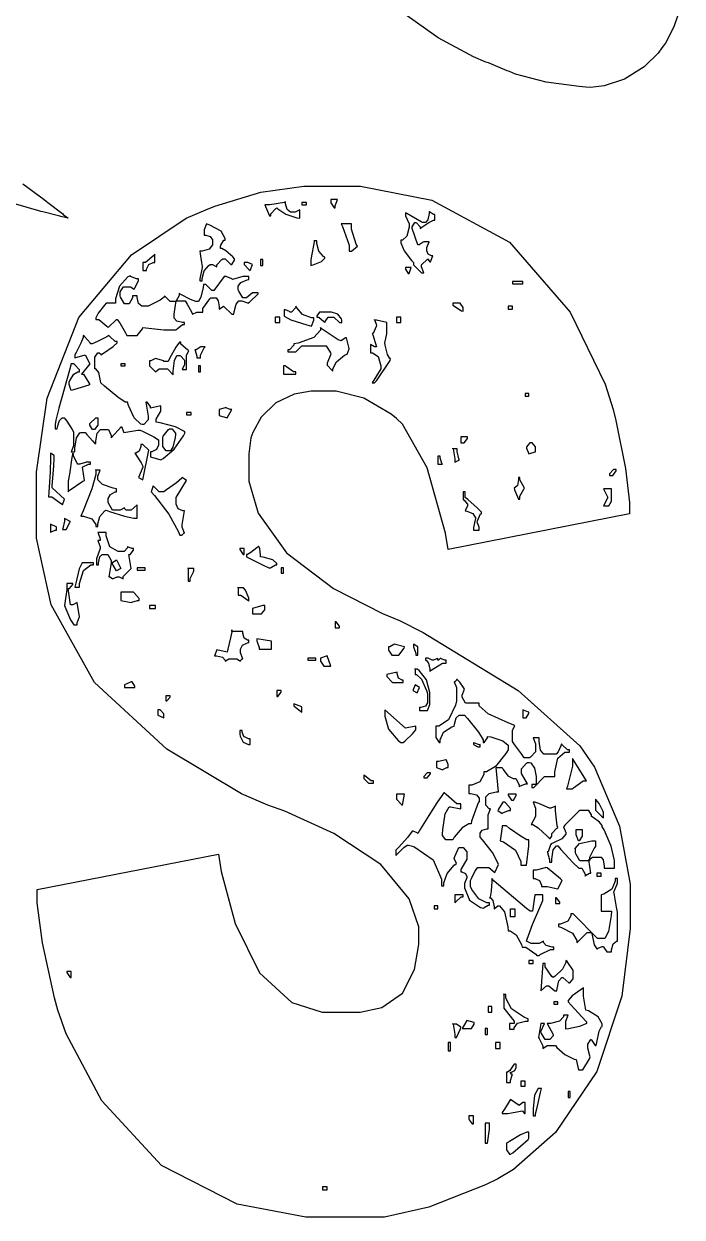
# Model space of a CAD drawing. Extents: x 82 to 273, y 41 to 319.
# Drawn here: x 239.1 to 270.6, y 188.7 to 245.7 of the extents above; entities that cross this region are included whole.
import ezdxf

# ---------------------------------------------------------------- set-up
doc = ezdxf.new("R2010")
doc.units = 0
doc.header["$MEASUREMENT"] = 0

msp = doc.modelspace()

# ---------------------------------------------------------------- linework, layer by layer
at = {"color": 7}
msp.add_lwpolyline([(270.559, 246.676), (270.163, 245.513), (269.762, 244.742), (269.592, 244.511), (269.413, 244.264), (268.746, 243.614), (267.802, 243.021), (266.843, 242.705), (266.178, 242.627), (265.958, 242.641), (265.64, 242.668), (264.076, 242.879), (262.599, 243.266), (262.326, 243.381), (262.21, 243.425), (261.761, 243.611), (261.311, 243.796), (261.196, 243.84), (260.608, 244.085), (258.918, 244.992), (256.835, 246.469)], dxfattribs=at)
at = {"color": 42}
msp.add_lwpolyline([(239.094, 238.037), (240.117, 237.279), (240.206, 237.207), (240.294, 237.147), (240.939, 236.644), (240.983, 236.608), (241.027, 236.573), (241.264, 236.397), (241.264, 236.397), (241.264, 236.397), (240.973, 236.459), (240.911, 236.467), (240.858, 236.485), (240.056, 236.688), (239.959, 236.714), (239.861, 236.741), (238.654, 237.093)], dxfattribs=at)
for points in [[(253.188, 237.913), (254.07, 237.913), (255.204, 237.913), (258.607, 237.246), (262.321, 235.246), (265.208, 231.915), (266.892, 228.468), (267.265, 227.259), (267.397, 226.74), (267.851, 224.456), (268.041, 222.829), (268.041, 222.286), (259.398, 220.592), (259.266, 221.369), (258.388, 224.482), (257.21, 226.572), (256.928, 226.836), (256.68, 227.048), (255.361, 227.806), (254.048, 228.141), (253.611, 228.141), (253.118, 228.141), (252.849, 228.141), (252.047, 228.003), (251.164, 227.586), (250.474, 226.891), (250.07, 226.173), (249.979, 225.918), (249.873, 225.142), (249.873, 224.367), (249.873, 223.853), (250.322, 222.311), (251.671, 220.43), (253.92, 218.726), (256.258, 217.527), (257.069, 217.205), (258.206, 216.632), (262.727, 213.867), (265.678, 211.227), (266.03, 210.715), (266.373, 210.195), (267.568, 207.389), (268.075, 204.618), (268.075, 203.693), (268.075, 203.589), (268.075, 202.512), (267.678, 199.282), (266.492, 195.677), (264.517, 192.774), (262.514, 191.014), (261.761, 190.57), (261.17, 190.271), (258.472, 189.205), (256.36, 188.736), (255.658, 188.736), (253.683, 188.736), (252.593, 188.736), (249.323, 189.352), (245.718, 191.201), (242.867, 194.288), (241.162, 197.487), (240.771, 198.614), (240.611, 199.205), (240.038, 201.821), (239.783, 203.729), (239.783, 204.365), (248.426, 206.058), (248.559, 205.221), (249.22, 202.751), (250.388, 200.392), (251.933, 198.979), (253.377, 198.508), (253.86, 198.508), (254.846, 198.508), (255.192, 198.508), (256.23, 198.734), (257.21, 199.413), (257.792, 200.547), (257.987, 201.743), (257.987, 202.142), (257.987, 202.587), (257.536, 203.922), (256.187, 205.555), (253.938, 207.044), (251.594, 208.102), (250.789, 208.385), (249.532, 208.935), (245.969, 211.054), (242.517, 214.238), (240.441, 217.946), (239.748, 221.121), (239.748, 222.18), (239.748, 223.096), (239.748, 224.273), (240.251, 227.801), (241.763, 231.648), (244.286, 234.641), (246.884, 236.384), (247.826, 236.784), (248.258, 236.97), (250.453, 237.628), (252.504, 237.913), (253.188, 237.913)], [(250.649, 237.031), (250.675, 236.942), (250.866, 236.502), (250.931, 236.502), (250.931, 236.6), (251.17, 236.856), (251.214, 236.89), (251.266, 236.83), (251.64, 236.577), (252.174, 236.415), (252.306, 236.397), (252.306, 236.784), (252.096, 236.678), (251.919, 236.678), (251.867, 236.678), (251.711, 236.806), (251.637, 237.082), (251.637, 237.173), (251.575, 237.147), (250.88, 237.031), (250.649, 237.031)], [(252.413, 237.031), (252.625, 237.031), (252.625, 237.137), (252.413, 237.137), (252.413, 237.031)], [(253.788, 237.279), (253.788, 237.173), (253.796, 237.129), (253.949, 236.89), (254, 236.89), (254, 236.988), (254.088, 237.235), (254.106, 237.279), (253.788, 237.279)], [(257.351, 236.644), (257.351, 236.502), (257.528, 236.115), (257.528, 235.968), (257.426, 235.529), (257.211, 235.339), (257.139, 235.339), (257.139, 235.213), (257.294, 234.836), (257.642, 234.378), (257.74, 234.28), (257.74, 234.158), (258.065, 233.83), (258.127, 233.785), (258.233, 233.785), (258.127, 234.068), (258.127, 234.166), (258.392, 234.422), (258.446, 234.457), (258.446, 234.422), (258.524, 234.315), (258.55, 234.315), (258.656, 234.597), (258.601, 234.597), (258.436, 234.673), (258.374, 234.829), (258.374, 234.88), (258.374, 234.986), (258.48, 235.267), (258.233, 235.267), (258.197, 235.241), (258.011, 235.126), (257.951, 235.126), (257.668, 235.902), (257.668, 235.974), (257.8, 236.185), (257.845, 236.185), (257.879, 236.177), (258.057, 235.971), (258.057, 235.902), (258.136, 235.964), (258.476, 236.19), (258.691, 236.291), (258.763, 236.291), (258.763, 236.573), (258.691, 236.573), (258.506, 236.688), (258.48, 236.714), (258.48, 236.615), (258.426, 236.317), (258.308, 236.185), (258.269, 236.185), (258.163, 236.185), (258.101, 236.221), (257.422, 236.618), (257.351, 236.644)], [(247.862, 236.115), (247.756, 235.832), (247.756, 235.585), (247.826, 235.585), (248.041, 235.511), (248.143, 235.355), (248.143, 235.303), (248.143, 235.197), (248.143, 235.126), (247.989, 234.912), (247.654, 234.81), (247.544, 234.81), (247.56, 234.695), (247.622, 234.276), (247.65, 234.094), (247.65, 234.032), (247.544, 233.503), (247.544, 233.398), (247.65, 233.398), (247.65, 233.519), (247.751, 233.879), (247.977, 234.14), (248.039, 234.174), (248.143, 234.174), (248.356, 234.068), (248.356, 234.166), (248.594, 234.422), (248.638, 234.457), (248.744, 234.457), (249.025, 234.174), (249.069, 234.174), (249.202, 234.386), (249.202, 234.457), (249.122, 234.545), (248.787, 234.836), (248.595, 234.95), (248.532, 234.95), (248.532, 235.056), (248.54, 235.1), (248.693, 235.339), (248.744, 235.339), (248.752, 235.418), (248.553, 235.766), (248.021, 236.062), (247.862, 236.115)], [(254.283, 236.115), (254.343, 235.992), (254.67, 235.106), (254.67, 234.81), (254.776, 234.81), (255.058, 235.056), (255.005, 235.154), (254.776, 235.875), (254.776, 236.115), (254.283, 236.115)], [(253.012, 235.339), (252.835, 234.421), (252.835, 234.138), (252.95, 234.166), (253.343, 234.32), (253.507, 234.476), (253.507, 234.527), (253.445, 234.563), (253.219, 234.822), (253.118, 235.183), (253.118, 235.303), (253.012, 235.303), (253.012, 235.339)], [(244.828, 234.28), (244.828, 233.892), (245.004, 233.892), (245.004, 233.965), (245.105, 234.18), (245.32, 234.28), (245.393, 234.28), (245.393, 234.667), (245.339, 234.607), (244.954, 234.28), (244.828, 234.28)], [(249.66, 234.28), (249.66, 234.184), (249.899, 233.928), (249.943, 233.892), (250.049, 234.174), (249.837, 234.28), (249.66, 234.28)], [(250.436, 234.138), (250.542, 234.138), (250.542, 234.421), (250.436, 234.421), (250.436, 234.138)], [(257.351, 234.032), (257.351, 233.962), (257.484, 233.751), (257.528, 233.751), (257.634, 234.032), (257.351, 234.032)], [(243.064, 232.34), (242.984, 232.243), (242.697, 231.859), (242.571, 231.637), (242.571, 231.563), (242.719, 231.563), (243.108, 231.238), (243.17, 231.176), (243.557, 231.563), (243.601, 231.563), (243.738, 231.374), (243.99, 230.919), (244.052, 230.787), (244.545, 230.787), (244.545, 230.787), (244.8, 231.115), (244.828, 231.176), (245.816, 231.069), (246.415, 231.069), (246.459, 231.114), (246.717, 231.316), (246.804, 231.316), (246.804, 231.422), (246.712, 231.422), (246.436, 231.48), (246.309, 231.622), (246.309, 231.669), (246.309, 231.811), (246.415, 232.445), (246.804, 232.445), (246.838, 232.445), (246.944, 232.288), (247.137, 231.917), (247.191, 231.811), (247.403, 231.915), (247.686, 231.915), (247.686, 232.084), (248.011, 232.543), (248.073, 232.587), (248.285, 232.587), (248.317, 232.587), (248.412, 232.454), (248.462, 232.157), (248.462, 232.058), (248.672, 232.198), (249.061, 231.811), (249.167, 231.811), (249.175, 231.917), (249.268, 232.288), (249.404, 232.445), (249.45, 232.445), (249.546, 232.445), (249.809, 232.358), (249.837, 232.34), (249.916, 232.384), (250.322, 232.789), (250.332, 232.833), (250.049, 232.833), (249.767, 232.587), (249.66, 232.587), (249.589, 232.587), (249.396, 232.913), (249.378, 232.974), (249.378, 233.08), (249.378, 233.142), (249.505, 233.328), (249.793, 233.452), (249.873, 233.469), (249.873, 233.609), (249.59, 233.609), (249.097, 233.469), (249.069, 233.496), (248.798, 233.609), (248.708, 233.609), (248.215, 232.94), (248.109, 232.94), (247.826, 233.222), (247.72, 233.222), (247.702, 233.09), (247.592, 232.618), (247.476, 232.41), (247.438, 232.41), (247.349, 232.41), (247.089, 232.512), (246.662, 232.737), (246.556, 232.797), (246.556, 232.701), (246.397, 232.41), (246.345, 232.41), (246.133, 232.41), (245.85, 232.693), (245.85, 232.642), (245.648, 232.486), (245.197, 232.252), (245.074, 232.198), (244.828, 232.198), (244.776, 232.198), (244.62, 232.326), (244.545, 232.602), (244.545, 232.693), (244.335, 232.693), (244.335, 232.596), (244.174, 232.304), (244.122, 232.304), (244.016, 232.304), (243.944, 232.304), (243.751, 232.631), (243.733, 232.693), (243.733, 232.833), (243.742, 232.877), (243.895, 233.116), (243.946, 233.116), (244.228, 233.116), (244.405, 233.01), (244.615, 233.398), (244.615, 233.503), (244.518, 233.503), (244.228, 233.611), (244.228, 233.645), (244.113, 233.593), (243.703, 233.152), (243.523, 232.544), (243.523, 232.34), (243.064, 232.34)], [(262.467, 233.256), (262.96, 233.256), (262.96, 233.363), (262.467, 233.363), (262.467, 233.256)], [(259.608, 232.34), (259.608, 232.243), (260.023, 231.979), (260.103, 231.951), (260.103, 232.058), (260.103, 232.129), (259.971, 232.34), (259.927, 232.34), (259.608, 232.34)], [(252.13, 232.198), (252.13, 232.128), (251.918, 231.915), (251.847, 231.915), (251.821, 231.933), (251.63, 232.022), (251.567, 232.022), (251.567, 231.775), (251.567, 231.716), (251.888, 231.538), (252.651, 231.299), (252.871, 231.246), (252.978, 231.528), (252.978, 231.635), (252.871, 231.644), (252.447, 231.797), (252.164, 232.11), (252.13, 232.198)], [(253.118, 231.669), (253.214, 231.669), (253.463, 231.466), (253.507, 231.422), (253.515, 231.466), (253.667, 231.669), (253.717, 231.669), (253.93, 231.669), (254.212, 231.422), (254.317, 231.422), (254.317, 231.528), (254.299, 231.59), (254.123, 231.815), (253.818, 231.915), (253.717, 231.915), (253.294, 231.915), (253.25, 231.915), (253.118, 231.731), (253.118, 231.669)], [(262.254, 232.058), (262.467, 232.058), (262.467, 232.198), (262.254, 232.198), (262.254, 232.058)], [(251.142, 231.422), (251.354, 231.422), (251.354, 231.669), (251.142, 231.669), (251.142, 231.422)], [(253.294, 231.176), (253.294, 231.056), (252.976, 230.695), (252.235, 230.436), (252.024, 230.4), (252.024, 230.329), (251.813, 230.117), (251.743, 230.117), (251.743, 230.011), (252.13, 230.011), (252.413, 230.294), (253.507, 230.294), (253.577, 230.294), (253.77, 229.967), (253.788, 229.905), (253.611, 229.482), (253.611, 229.386), (253.85, 229.129), (253.894, 229.093), (253.894, 229.205), (254.056, 229.54), (254.449, 229.853), (254.565, 229.905), (254.67, 230.152), (254.66, 230.24), (254.535, 230.681), (254.493, 230.681), (254.283, 230.54), (254.15, 230.594), (253.329, 231.123), (253.294, 231.176)], [(255.87, 231.563), (255.976, 231.282), (255.958, 231.22), (255.812, 230.893), (255.764, 230.893), (255.798, 230.823), (255.976, 230.258), (255.976, 230.258), (255.87, 230.258), (255.694, 230.364), (255.694, 229.975), (255.785, 229.975), (256.059, 229.786), (256.187, 229.347), (256.187, 229.199), (255.764, 228.53), (255.87, 228.53), (255.975, 228.628), (256.618, 229.598), (256.646, 229.694), (256.606, 229.694), (256.49, 229.884), (256.38, 230.338), (256.363, 230.47), (256.38, 230.514), (256.469, 230.878), (256.469, 230.999), (256.469, 231.422), (255.976, 231.528), (255.87, 231.528), (255.87, 231.563)], [(256.928, 231.422), (257.139, 231.422), (257.139, 231.669), (256.928, 231.669), (256.928, 231.422)], [(241.97, 230.787), (241.97, 230.696), (241.868, 230.422), (241.643, 229.977), (241.583, 229.871), (241.583, 229.729), (242.076, 229.871), (242.288, 229.446), (241.899, 228.953), (241.996, 228.953), (242.252, 228.539), (242.288, 228.46), (242.252, 228.433), (241.511, 228.205), (241.406, 228.177), (241.3, 228.46), (241.3, 228.564), (241.335, 228.652), (241.533, 228.945), (241.727, 229.059), (241.793, 229.059), (241.793, 229.157), (241.556, 229.412), (241.512, 229.446), (241.406, 229.446), (241.318, 229.143), (241.062, 228.229), (240.819, 227.331), (240.676, 226.748), (240.63, 226.55), (240.63, 226.483), (240.63, 226.343), (240.735, 226.343), (240.743, 226.431), (240.837, 226.74), (240.972, 226.872), (241.017, 226.872), (241.062, 226.872), (241.198, 226.709), (241.45, 226.316), (241.512, 226.201), (241.512, 225.531), (241.406, 225.249), (241.583, 225.249), (241.583, 225.414), (241.657, 225.906), (241.821, 226.158), (241.865, 226.167), (242.076, 226.167), (242.146, 226.078), (242.415, 225.77), (242.53, 225.637), (242.571, 225.637), (242.571, 225.761), (242.645, 226.132), (242.799, 226.307), (242.852, 226.307), (243.134, 226.307), (243.178, 226.307), (243.31, 226.016), (243.31, 225.918), (243.805, 226.447), (243.91, 226.167), (244.581, 226.271), (244.687, 226.271), (244.836, 226.211), (245.353, 225.958), (245.569, 225.823), (245.569, 225.778), (245.569, 225.637), (245.569, 225.565), (245.467, 225.351), (245.252, 225.249), (245.181, 225.249), (245.181, 225.002), (245.674, 224.86), (245.788, 224.922), (246.309, 225.369), (246.759, 226.008), (246.838, 226.167), (246.803, 226.22), (246.388, 226.441), (245.656, 226.625), (245.463, 226.66), (245.463, 226.8), (245.674, 227.189), (245.674, 227.435), (245.181, 227.329), (245.181, 227.401), (245.021, 227.612), (244.968, 227.612), (245.074, 226.942), (245.074, 226.836), (245.074, 226.766), (244.862, 226.554), (244.792, 226.554), (244.722, 226.572), (244.413, 226.872), (244.139, 227.453), (244.086, 227.612), (243.973, 227.612), (243.636, 227.846), (242.984, 228.381), (242.817, 228.53), (242.807, 228.636), (242.715, 229.024), (242.579, 229.199), (242.535, 229.199), (242.535, 229.694), (242.535, 229.765), (242.667, 229.975), (242.711, 229.975), (242.737, 229.975), (242.817, 229.897), (242.817, 229.871), (242.95, 229.95), (243.403, 230.268), (243.593, 230.445), (243.593, 230.504), (243.495, 230.504), (243.239, 230.743), (243.204, 230.787), (243.098, 230.726), (242.657, 230.502), (242.405, 230.4), (242.322, 230.4), (242.331, 230.426), (242.04, 230.753), (241.97, 230.787)], [(245.816, 229.588), (245.427, 229.694), (245.392, 229.676), (245.205, 229.588), (245.145, 229.588), (245.145, 229.446), (245.145, 229.35), (245.383, 229.103), (245.427, 229.059), (245.604, 229.199), (245.992, 229.199), (246.275, 228.917), (246.275, 229.089), (246.327, 229.602), (246.446, 229.835), (246.485, 229.835), (246.592, 229.835), (246.626, 229.827), (246.804, 229.621), (246.804, 229.552), (246.804, 229.412), (246.698, 229.165), (246.908, 229.165), (246.908, 229.835), (247.015, 230.081), (246.953, 230.117), (246.628, 230.382), (246.628, 230.47), (246.568, 230.47), (246.393, 230.237), (246.097, 229.702), (246.027, 229.552), (245.816, 229.552), (245.816, 229.588)], [(247.297, 230.117), (247.314, 230.073), (247.403, 229.815), (247.403, 229.729), (247.58, 229.729), (247.58, 229.861), (247.755, 230.206), (247.79, 230.258), (247.58, 230.258), (247.552, 230.232), (247.361, 230.117), (247.297, 230.117)], [(243.769, 229.446), (243.769, 229.342), (243.982, 229.342), (243.982, 229.446), (243.769, 229.446)], [(247.474, 229.059), (247.58, 229.059), (247.58, 229.342), (247.474, 229.342), (247.474, 229.059)], [(251.531, 229.342), (251.531, 228.953), (252.13, 228.953), (252.13, 229.059), (252.006, 229.059), (251.681, 229.297), (251.637, 229.342), (251.531, 229.342)], [(263.066, 227.894), (263.242, 227.894), (263.242, 228.035), (263.066, 228.035), (263.066, 227.894)], [(248.462, 227.259), (248.462, 226.977), (248.849, 226.872), (249.061, 227.259), (248.989, 227.259), (248.805, 227.349), (248.779, 227.365), (248.743, 227.349), (248.462, 227.259), (248.462, 227.259)], [(242.571, 226.872), (242.675, 226.872), (242.675, 226.59), (242.675, 226.519), (242.517, 226.307), (242.465, 226.307), (242.42, 226.307), (242.288, 226.519), (242.288, 226.59), (242.571, 226.872)], [(246.908, 227.013), (247.121, 227.013), (247.121, 227.119), (246.908, 227.119), (246.908, 227.013)], [(246.098, 226.343), (246.203, 226.343), (246.229, 226.334), (246.379, 226.129), (246.379, 226.06), (246.362, 225.928), (246.251, 225.475), (246.136, 225.285), (246.098, 225.285), (245.992, 225.285), (245.938, 225.285), (245.78, 225.495), (245.78, 225.565), (245.78, 225.954), (245.788, 225.99), (246.054, 226.308), (246.098, 226.343)], [(244.722, 225.565), (244.722, 225.495), (244.646, 225.28), (244.49, 225.178), (244.439, 225.178), (244.51, 225.082), (244.738, 224.725), (244.828, 224.562), (244.828, 224.507), (244.615, 224.014), (244.828, 223.908), (245.11, 225.319), (244.828, 225.601), (244.722, 225.601), (244.722, 225.565)], [(259.608, 225.425), (259.626, 225.39), (259.715, 224.915), (259.715, 224.755), (259.927, 224.86), (259.909, 224.904), (259.821, 225.268), (259.821, 225.389), (259.608, 225.389), (259.608, 225.425)], [(259.997, 225.954), (259.997, 225.672), (260.103, 225.672), (260.156, 225.672), (260.314, 225.884), (260.314, 225.954), (259.997, 225.954)], [(263.136, 225.425), (263.242, 225.142), (263.277, 225.16), (263.561, 225.249), (263.561, 225.249), (263.561, 225.425), (263.561, 225.487), (263.401, 225.672), (263.349, 225.672), (263.295, 225.672), (263.136, 225.487), (263.136, 225.425)], [(240.418, 225.178), (240.418, 224.955), (240.391, 224.283), (240.328, 223.316), (240.312, 223.096), (240.479, 223.096), (240.939, 222.771), (240.983, 222.709), (241.088, 222.992), (240.488, 223.521), (240.488, 223.625), (240.505, 223.82), (240.567, 224.561), (240.594, 224.946), (240.594, 225.072), (240.418, 225.178)], [(241.476, 225.178), (241.44, 224.967), (241.317, 224.178), (241.264, 223.843), (241.264, 223.731), (241.264, 223.344), (241.308, 223.398), (241.961, 223.839), (242.042, 223.873), (241.935, 224.507), (241.961, 224.535), (242.232, 224.649), (242.322, 224.649), (242.322, 224.755), (242.112, 224.755), (242.084, 224.737), (241.813, 224.649), (241.723, 224.649), (241.687, 224.703), (241.512, 225.034), (241.512, 225.142), (241.476, 225.142), (241.476, 225.178)], [(258.903, 225.036), (258.903, 224.649), (259.115, 224.649), (259.097, 224.693), (259.009, 224.951), (259.009, 225.036), (258.903, 225.036)], [(242.571, 224.403), (242.571, 224.171), (242.389, 223.477), (241.979, 222.428), (241.865, 222.18), (241.996, 222.18), (242.389, 222.053), (242.571, 221.777), (242.571, 221.685), (242.675, 221.685), (242.675, 221.806), (242.776, 222.167), (243.002, 222.428), (243.064, 222.462), (243.231, 222.4), (243.949, 222.176), (244.395, 222.074), (244.545, 222.074), (244.545, 222.709), (244.263, 222.462), (244.052, 222.462), (244.025, 222.462), (243.946, 222.541), (243.946, 222.567), (243.733, 222.462), (243.453, 222.462), (243.381, 222.462), (243.187, 222.789), (243.17, 222.849), (243.17, 222.956), (243.17, 223.022), (243.271, 223.216), (243.495, 223.336), (243.557, 223.344), (243.557, 223.485), (243.407, 223.512), (242.89, 223.693), (242.675, 223.908), (242.675, 223.978), (242.675, 224.084), (242.781, 224.367), (242.571, 224.367), (242.571, 224.403)], [(267.089, 224.12), (267.193, 224.12), (267.246, 224.12), (267.406, 224.332), (267.406, 224.403), (267.299, 224.403), (267.264, 224.394), (267.089, 224.189), (267.089, 224.12)], [(246.698, 224.014), (246.68, 223.988), (246.428, 223.773), (245.948, 223.433), (245.816, 223.344), (245.604, 223.344), (245.321, 223.625), (245.217, 223.344), (245.383, 223.159), (246.063, 222.264), (246.53, 221.422), (246.592, 221.262), (246.698, 221.262), (246.698, 221.289), (246.776, 221.368), (246.804, 221.368), (246.698, 221.651), (246.698, 221.757), (246.804, 222.426), (246.728, 222.426), (246.503, 222.528), (246.415, 222.743), (246.415, 222.815), (246.415, 223.062), (246.908, 223.873), (246.698, 224.014)], [(262.749, 224.014), (262.749, 223.92), (262.695, 223.635), (262.576, 223.521), (262.537, 223.521), (262.563, 223.433), (262.755, 222.992), (262.819, 222.992), (262.819, 223.124), (262.996, 223.468), (263.032, 223.521), (262.996, 223.574), (262.819, 223.905), (262.819, 224.014), (262.749, 224.014)], [(260.103, 223.344), (260.103, 222.956), (260.138, 222.947), (260.314, 222.742), (260.314, 222.673), (260.21, 222.426), (260.288, 222.418), (260.575, 222.298), (260.703, 222.104), (260.703, 222.038), (260.685, 221.994), (260.597, 221.63), (260.597, 221.508), (260.879, 221.508), (260.879, 221.651), (260.773, 221.897), (260.79, 221.959), (260.936, 222.286), (260.985, 222.286), (260.985, 222.36), (260.781, 222.581), (260.332, 222.965), (260.21, 223.062), (260.21, 223.344), (260.103, 223.344)], [(266.806, 223.485), (267.017, 223.062), (266.806, 222.673), (267.017, 222.673), (267.061, 222.673), (267.193, 222.885), (267.193, 222.956), (267.193, 223.485), (266.806, 223.485)], [(241.088, 222.074), (241.088, 221.941), (240.999, 221.58), (240.983, 221.544), (241.088, 221.544), (241.158, 221.544), (241.343, 221.871), (241.37, 221.933), (241.361, 221.925), (241.122, 222.048), (241.088, 222.074)], [(240.418, 221.791), (240.418, 221.404), (240.444, 221.422), (240.636, 221.508), (240.701, 221.508), (240.701, 221.651), (240.683, 221.66), (240.444, 221.774), (240.418, 221.791)], [(242.675, 221.404), (242.693, 221.36), (242.781, 221.102), (242.781, 221.015), (242.675, 221.015), (242.693, 220.971), (242.781, 220.714), (242.781, 220.627), (242.605, 220.133), (242.605, 219.851), (242.711, 219.851), (242.711, 219.946), (242.763, 220.231), (242.883, 220.346), (242.923, 220.346), (243.1, 220.346), (243.152, 220.346), (243.31, 220.055), (243.31, 219.957), (243.204, 219.287), (243.248, 219.287), (243.381, 219.209), (243.381, 219.181), (243.593, 219.287), (243.699, 219.287), (243.876, 219.181), (243.876, 219.305), (244.201, 219.622), (244.263, 219.674), (244.158, 220.346), (244.21, 220.346), (244.369, 220.556), (244.369, 220.627), (244.297, 220.627), (244.113, 220.716), (244.086, 220.733), (244.086, 220.672), (243.928, 220.486), (243.876, 220.486), (243.769, 220.486), (243.637, 220.486), (243.245, 220.72), (243.064, 221.233), (243.064, 221.404), (242.675, 221.404)], [(249.45, 220.627), (249.458, 220.582), (249.61, 220.346), (249.66, 220.346), (249.66, 220.627), (249.45, 220.627)], [(249.767, 220.346), (249.767, 220.24), (249.934, 220.151), (250.559, 219.843), (250.837, 219.71), (250.931, 219.71), (250.965, 219.738), (251.152, 219.851), (251.214, 219.851), (251.214, 219.91), (251.024, 220.085), (250.569, 220.223), (250.436, 220.24), (250.436, 220.334), (250.41, 220.618), (250.351, 220.733), (250.332, 220.733), (250.26, 220.672), (249.969, 220.448), (249.816, 220.346), (249.767, 220.346)], [(241.583, 218.792), (241.793, 218.792), (241.802, 218.969), (241.996, 219.586), (242.347, 219.851), (242.465, 219.851), (242.465, 219.957), (241.97, 219.957), (241.924, 219.957), (241.789, 219.666), (241.617, 218.987), (241.583, 218.792)], [(243.557, 220.097), (243.769, 219.674), (243.557, 219.568), (243.346, 219.957), (243.557, 220.097)], [(244.545, 219.604), (244.934, 219.604), (244.934, 219.71), (244.545, 219.71), (244.545, 219.604)], [(246.98, 219.71), (246.98, 219.075), (247.085, 219.075), (247.085, 219.199), (247.235, 219.524), (247.261, 219.568), (247.261, 219.674), (246.98, 219.674), (246.98, 219.71)], [(251.424, 219.464), (251.531, 219.464), (251.531, 219.71), (251.424, 219.71), (251.424, 219.464)], [(241.194, 218.935), (241.194, 218.68), (241.106, 218.026), (241.088, 217.91), (241.14, 217.762), (241.374, 217.229), (241.53, 216.994), (241.583, 216.994), (241.689, 216.994), (241.689, 217.092), (241.776, 217.337), (241.793, 217.381), (241.689, 218.053), (241.476, 217.946), (241.37, 217.946), (241.264, 218.722), (241.317, 218.722), (241.476, 218.908), (241.476, 218.969), (241.194, 218.969), (241.194, 218.935)], [(249.378, 218.792), (249.378, 218.405), (249.501, 218.405), (249.829, 218.167), (249.873, 218.123), (249.873, 218.263), (249.845, 218.351), (249.717, 218.644), (249.622, 218.758), (249.59, 218.758), (249.378, 218.758), (249.378, 218.792)], [(243.769, 218.546), (243.769, 218.157), (244.263, 218.053), (244.289, 218.07), (244.56, 218.157), (244.651, 218.157), (244.651, 218.255), (244.413, 218.511), (244.369, 218.546), (243.769, 218.546)], [(245.145, 217.77), (245.427, 217.77), (245.427, 217.91), (245.145, 217.91), (245.145, 217.77)], [(250.049, 217.77), (250.049, 217.523), (250.436, 217.523), (250.489, 217.523), (250.649, 217.709), (250.649, 217.77), (250.649, 217.91), (250.542, 217.91), (250.049, 217.77)], [(254, 217.135), (254, 216.852), (254.212, 216.852), (254.212, 216.924), (254.052, 217.135), (254, 217.135)], [(249.061, 216.746), (249.061, 216.654), (249.007, 216.377), (248.883, 215.83), (248.849, 215.688), (248.356, 215.794), (248.249, 215.511), (248.34, 215.511), (248.616, 215.455), (248.744, 215.313), (248.744, 215.265), (248.921, 215.371), (249.308, 215.371), (249.484, 215.265), (249.484, 215.292), (249.563, 215.371), (249.59, 215.371), (249.484, 215.653), (249.484, 215.76), (249.484, 215.826), (249.585, 216.02), (249.811, 216.138), (249.873, 216.147), (249.873, 216.253), (249.816, 216.253), (249.651, 216.359), (249.59, 216.597), (249.59, 216.676), (249.061, 216.676), (249.061, 216.746)], [(250.26, 216.323), (250.26, 216.217), (250.278, 216.173), (250.366, 215.917), (250.366, 215.83), (250.965, 215.83), (250.965, 216.217), (250.26, 216.323)], [(256.54, 215.936), (256.54, 215.83), (256.548, 215.786), (256.701, 215.547), (256.752, 215.547), (257.035, 215.547), (257.035, 215.547), (257.289, 215.874), (257.315, 215.936), (256.822, 216.076), (256.795, 216.05), (256.603, 215.936), (256.54, 215.936)], [(257.74, 216.076), (257.74, 215.936), (257.756, 215.892), (257.845, 215.634), (257.845, 215.547), (257.951, 215.547), (257.951, 215.936), (257.74, 216.076)], [(252.695, 215.301), (253.082, 215.301), (253.082, 215.407), (252.695, 215.407), (252.695, 215.301)], [(253.294, 215.407), (253.294, 215.301), (253.303, 215.257), (253.456, 215.018), (253.507, 215.018), (253.788, 215.018), (253.611, 215.511), (253.576, 215.495), (253.294, 215.407), (253.294, 215.407)], [(258.304, 215.407), (258.304, 215.301), (258.342, 215.301), (258.462, 215.168), (258.516, 214.871), (258.516, 214.771), (258.586, 214.834), (259.115, 215.158), (259.292, 215.158), (259.292, 215.301), (259.22, 215.301), (259.035, 215.389), (259.009, 215.407), (259.009, 215.38), (258.929, 215.301), (258.903, 215.301), (258.903, 215.407), (258.877, 215.389), (258.685, 215.301), (258.622, 215.301), (258.446, 215.407), (258.304, 215.407)], [(256.469, 214.629), (256.469, 214.533), (256.708, 214.278), (256.752, 214.242), (257.245, 214.242), (257.245, 214.348), (257.19, 214.348), (257.025, 214.45), (256.963, 214.665), (256.963, 214.735), (256.469, 214.629)], [(257.81, 214.912), (257.81, 214.629), (257.888, 214.629), (258.122, 214.396), (258.366, 213.863), (258.41, 213.713), (258.41, 213.324), (258.41, 213.274), (258.308, 213.118), (258.093, 213.042), (258.021, 213.042), (258.021, 212.901), (258.41, 212.901), (258.516, 213.184), (258.516, 213.571), (258.516, 213.771), (258.36, 214.37), (258.013, 214.816), (257.917, 214.878), (257.81, 214.878), (257.81, 214.912)], [(243.946, 214.136), (243.946, 213.996), (244.439, 213.996), (244.439, 214.066), (244.307, 214.277), (244.263, 214.277), (244.227, 214.25), (243.946, 214.136), (243.946, 214.136)], [(259.785, 214.383), (259.785, 214.357), (259.707, 214.277), (259.68, 214.277), (259.785, 213.996), (259.785, 213.36), (259.741, 213.158), (259.41, 212.456), (258.951, 212.16), (258.798, 212.16), (258.798, 211.667), (258.807, 211.623), (258.958, 211.384), (259.009, 211.384), (259.009, 211.505), (259.172, 211.865), (259.564, 212.126), (259.68, 212.16), (259.689, 212.248), (259.781, 212.557), (259.916, 212.689), (259.961, 212.689), (260.174, 212.689), (260.322, 212.531), (260.839, 211.879), (261.056, 211.508), (261.056, 211.384), (261.108, 211.384), (261.268, 211.596), (261.268, 211.667), (261.426, 211.641), (261.998, 211.46), (262.254, 211.245), (262.254, 211.173), (262.254, 211.031), (262.148, 210.855), (261.645, 210.238), (261.229, 209.973), (261.092, 209.973), (261.092, 209.854), (260.91, 209.498), (260.517, 209.338), (260.386, 209.338), (260.386, 208.951), (260.477, 208.951), (260.751, 208.876), (260.879, 208.72), (260.879, 208.668), (260.879, 208.562), (260.826, 208.501), (260.508, 207.619), (260.49, 207.504), (260.383, 207.504), (260.064, 207.315), (259.687, 206.86), (259.608, 206.728), (259.328, 206.728), (259.274, 206.728), (259.115, 206.94), (259.115, 207.01), (259.132, 207.222), (259.256, 207.981), (259.442, 208.315), (259.504, 208.315), (259.997, 208.209), (259.997, 208.456), (259.803, 208.456), (259.292, 208.897), (259.221, 208.985), (259.191, 208.985), (259.102, 208.867), (258.851, 208.505), (258.466, 207.899), (258.078, 207.26), (257.951, 207.045), (257.915, 207.063), (257.729, 207.151), (257.668, 207.151), (257.668, 207.151), (257.466, 206.866), (257.015, 206.367), (256.892, 206.235), (256.892, 205.986), (256.971, 206.074), (257.271, 206.367), (257.437, 206.481), (257.492, 206.481), (257.756, 206.411), (258.682, 205.789), (259.079, 204.854), (259.079, 204.541), (259.185, 204.541), (259.185, 204.687), (259.34, 205.124), (259.687, 205.529), (259.785, 205.599), (259.68, 205.846), (259.707, 205.934), (259.897, 206.375), (259.961, 206.375), (260.067, 206.375), (260.102, 206.367), (260.28, 206.162), (260.28, 206.092), (260.28, 205.81), (259.997, 205.317), (259.997, 205.21), (260.052, 205.21), (260.218, 205.136), (260.28, 204.98), (260.28, 204.928), (260.174, 204.647), (260.174, 204.448), (260.406, 203.853), (260.941, 203.51), (261.092, 203.483), (261.118, 203.51), (261.308, 203.623), (261.372, 203.623), (261.372, 203.729), (261.244, 203.729), (260.861, 203.919), (260.517, 204.373), (260.456, 204.505), (260.456, 204.788), (260.5, 204.894), (260.689, 205.264), (260.805, 205.423), (260.843, 205.423), (261.338, 205.423), (261.621, 205.176), (261.797, 205.563), (261.769, 205.643), (261.501, 206.124), (261.038, 206.728), (260.915, 206.868), (260.915, 207.01), (260.915, 207.059), (261.016, 207.201), (261.231, 207.257), (261.302, 207.257), (261.302, 207.927), (261.408, 208.209), (261.355, 208.209), (261.196, 208.395), (261.196, 208.456), (261.196, 208.738), (261.196, 208.791), (261.35, 208.946), (261.685, 209.021), (261.797, 209.021), (261.691, 210.185), (261.973, 210.185), (262.018, 210.097), (262.246, 209.788), (262.49, 209.656), (262.573, 209.656), (262.625, 209.656), (262.783, 209.365), (262.783, 209.267), (262.81, 209.295), (263.081, 209.41), (263.172, 209.41), (262.89, 209.903), (262.89, 210.009), (262.89, 210.115), (263.128, 210.397), (263.172, 210.432), (263.278, 210.432), (263.331, 210.406), (263.515, 210.159), (263.595, 209.755), (263.595, 209.62), (263.595, 209.374), (263.385, 209.374), (263.385, 209.233), (263.489, 209.233), (263.984, 209.762), (264.477, 209.762), (264.477, 209.981), (264.632, 210.636), (264.965, 210.925), (265.077, 210.925), (265.183, 210.925), (265.183, 211.031), (265.085, 211.031), (264.84, 211.27), (264.796, 211.314), (264.768, 211.226), (264.64, 210.935), (264.545, 210.821), (264.513, 210.821), (264.018, 210.821), (263.963, 210.821), (263.798, 211.011), (263.737, 211.45), (263.737, 211.596), (263.455, 211.596), (263.561, 211.314), (263.561, 211.031), (263.561, 210.935), (263.323, 210.68), (263.278, 210.644), (263.066, 210.644), (263.021, 210.644), (262.886, 210.834), (262.555, 211.288), (262.467, 211.42), (262.467, 211.949), (262.573, 212.196), (262.29, 212.294), (261.302, 212.753), (260.879, 213.129), (260.879, 213.254), (260.28, 213.254), (260.226, 213.254), (260.067, 213.546), (260.067, 213.643), (260.174, 213.924), (260.13, 213.996), (259.952, 214.26), (259.826, 214.383), (259.785, 214.383)], [(257.81, 214.136), (257.704, 213.854), (257.917, 213.747), (258.021, 213.996), (257.81, 214.136)], [(245.922, 213.607), (245.922, 213.36), (245.974, 213.36), (246.133, 213.546), (246.133, 213.607), (245.922, 213.607)], [(251.214, 213.854), (251.214, 213.571), (251.266, 213.571), (251.424, 213.783), (251.424, 213.854), (251.214, 213.854)], [(245.533, 212.937), (245.533, 212.689), (245.533, 212.689), (245.788, 212.576), (245.816, 212.549), (245.816, 212.689), (245.816, 212.751), (245.656, 212.937), (245.604, 212.937), (245.533, 212.937)], [(252.024, 213.218), (252.024, 213.122), (252.35, 212.867), (252.413, 212.831), (252.413, 213.078), (252.024, 213.218)], [(256.363, 212.937), (256.363, 212.831), (256.363, 212.627), (256.552, 212.015), (257.007, 211.472), (257.139, 211.384), (257.245, 211.384), (257.342, 211.464), (257.69, 211.787), (257.845, 211.989), (257.845, 212.055), (257.845, 212.16), (257.351, 212.055), (256.363, 212.937)], [(262.96, 212.937), (262.96, 212.549), (263.066, 212.549), (263.11, 212.549), (263.242, 212.761), (263.242, 212.831), (263.224, 212.823), (262.986, 212.919), (262.96, 212.937)], [(249.45, 211.913), (249.45, 211.773), (249.466, 211.685), (249.616, 211.394), (249.861, 211.278), (249.943, 211.278), (249.943, 211.56), (249.867, 211.56), (249.642, 211.662), (249.554, 211.878), (249.554, 211.949), (249.45, 211.949), (249.45, 211.913)], [(260.597, 211.384), (260.597, 211.278), (260.809, 211.173), (260.915, 211.173), (260.915, 211.278), (260.887, 211.27), (260.623, 211.358), (260.597, 211.384)], [(258.833, 210.468), (258.833, 210.185), (258.833, 210.185), (259.088, 210.097), (259.115, 210.079), (259.141, 210.097), (259.333, 210.185), (259.398, 210.185), (259.398, 210.326), (259.292, 210.572), (259.274, 210.556), (258.943, 210.468), (258.833, 210.468)], [(265.325, 210.608), (265.325, 210.247), (265.086, 209.294), (265.042, 209.161), (265.325, 209.161), (265.377, 209.223), (265.84, 209.55), (265.994, 209.55), (265.325, 210.608)], [(255.375, 209.833), (255.375, 209.726), (255.375, 209.656), (255.586, 209.444), (255.658, 209.444), (255.834, 209.444), (255.834, 209.55), (255.718, 209.55), (255.41, 209.788), (255.375, 209.833)], [(258.233, 209.69), (258.34, 209.69), (258.392, 209.69), (258.55, 209.877), (258.55, 209.939), (258.446, 209.939), (258.392, 209.939), (258.233, 209.752), (258.233, 209.69)], [(256.928, 208.915), (256.928, 208.774), (256.928, 208.678), (257.167, 208.421), (257.211, 208.385), (257.315, 208.915), (256.928, 208.915)], [(262.254, 208.915), (262.263, 208.871), (262.416, 208.632), (262.467, 208.632), (262.511, 208.632), (262.643, 208.844), (262.643, 208.915), (262.254, 208.915)], [(261.761, 208.139), (261.973, 207.998), (262, 208.025), (262.269, 208.139), (262.36, 208.139), (262.36, 208.237), (262.122, 208.493), (262.078, 208.528), (261.998, 208.528), (261.787, 208.201), (261.761, 208.139)], [(263.455, 208.528), (263.561, 208.245), (263.561, 207.856), (263.349, 207.469), (263.431, 207.469), (263.683, 207.307), (264.124, 206.914), (264.231, 206.798), (264.257, 206.798), (264.337, 206.906), (264.337, 206.94), (264.337, 207.038), (264.575, 207.293), (264.619, 207.327), (264.601, 207.407), (264.513, 208.116), (264.513, 208.351), (264.486, 208.333), (264.294, 208.245), (264.231, 208.245), (264.124, 208.299), (263.724, 208.466), (263.521, 208.528), (263.455, 208.528)], [(266.417, 208.668), (266.417, 208.279), (266.417, 208.157), (266.744, 207.83), (266.806, 207.786), (266.806, 208.033), (266.77, 208.121), (266.598, 208.47), (266.444, 208.66), (266.417, 208.668)], [(264.9, 207.363), (265.006, 207.081), (265.006, 207.009), (264.825, 206.79), (264.415, 206.587), (264.301, 206.551), (264.283, 206.491), (264.163, 206.163), (264.124, 206.163), (264.141, 206.128), (264.231, 205.785), (264.231, 205.669), (264.337, 205.669), (264.337, 205.817), (264.411, 206.256), (264.567, 206.445), (264.619, 206.445), (264.768, 206.269), (265.35, 205.651), (265.621, 205.387), (265.712, 205.387), (265.764, 205.387), (265.924, 205.098), (265.924, 205), (265.95, 205.026), (266.142, 205.14), (266.207, 205.14), (266.101, 205.776), (266.277, 205.916), (266.664, 205.916), (266.696, 205.916), (266.791, 205.784), (266.84, 205.486), (266.84, 205.387), (267.335, 205.387), (267.335, 205.529), (267.335, 205.755), (267.179, 206.433), (266.832, 207.205), (266.736, 207.363), (266.736, 207.415), (266.608, 207.571), (266.32, 207.804), (266.241, 207.856), (266.241, 207.928), (266.109, 208.139), (266.065, 208.139), (265.678, 208.139), (265.624, 208.095), (264.979, 207.451), (264.9, 207.363)], [(261.973, 207.363), (261.867, 206.692), (262.026, 206.64), (262.599, 206.243), (262.855, 205.708), (262.855, 205.529), (263.136, 205.529), (263.242, 206.445), (263.242, 206.728), (263.149, 206.728), (262.872, 206.892), (262.325, 207.283), (262.184, 207.397), (261.973, 207.397), (261.973, 207.363)], [(265.501, 207.221), (265.782, 207.221), (265.782, 206.974), (265.782, 206.904), (265.65, 206.692), (265.606, 206.692), (265.501, 206.974), (265.501, 207.221)], [(266.417, 206.692), (266.417, 206.411), (266.364, 206.34), (266.135, 205.89), (266.135, 205.74), (265.748, 205.74), (265.676, 205.74), (265.482, 206.068), (265.465, 206.128), (265.465, 206.269), (265.449, 206.324), (265.664, 206.561), (266.25, 206.684), (266.417, 206.692)], [(263.455, 205.281), (263.455, 204.894), (263.529, 204.894), (263.754, 204.793), (263.842, 204.578), (263.842, 204.505), (264.124, 204.505), (264.619, 204.399), (264.83, 204.788), (264.758, 204.876), (264.115, 205.406), (264.054, 205.423), (264.027, 205.397), (263.597, 205.281), (263.455, 205.281)], [(266.488, 205), (266.7, 205), (266.7, 205.14), (266.488, 205.14), (266.488, 205)], [(261.479, 204.894), (261.479, 204.743), (261.452, 204.29), (261.39, 204.003), (261.372, 203.976), (261.411, 203.976), (261.531, 203.843), (261.585, 203.546), (261.585, 203.447), (261.761, 203.589), (261.838, 203.589), (262.074, 203.294), (262.237, 202.592), (262.254, 202.388), (262.351, 202.388), (262.642, 202.2), (262.89, 201.745), (262.926, 201.613), (263.102, 201.613), (263.577, 201.286), (263.631, 201.224), (263.737, 201.224), (263.781, 201.268), (264.277, 201.506), (264.443, 201.506), (264.443, 201.613), (264.351, 201.613), (264.075, 201.688), (263.948, 201.844), (263.948, 201.895), (263.737, 201.789), (263.349, 201.789), (263.136, 201.895), (263.163, 202.001), (263.419, 202.694), (263.816, 203.615), (263.914, 203.835), (263.914, 204.118), (263.525, 204.118), (263.419, 203.34), (263.313, 203.34), (263.127, 203.465), (261.593, 204.761), (261.479, 204.894)], [(267.37, 204.894), (267.37, 204.764), (267.206, 204.374), (266.814, 204.136), (266.7, 204.118), (266.7, 203.34), (267.193, 203.34), (267.176, 203.12), (267.039, 202.358), (266.864, 202.035), (266.806, 202.035), (266.524, 202.035), (265.359, 203.2), (265.253, 203.2), (265.253, 203.116), (265.099, 202.861), (264.75, 202.716), (264.654, 202.707), (264.654, 202.601), (264.802, 202.557), (265.319, 202.28), (265.535, 201.939), (265.535, 201.825), (266.03, 202.318), (266.241, 202.318), (266.258, 202.186), (266.368, 201.732), (266.484, 201.542), (266.524, 201.542), (266.55, 201.56), (266.741, 201.648), (266.806, 201.648), (266.814, 201.604), (266.966, 201.4), (267.017, 201.4), (267.193, 201.4), (267.193, 201.495), (267.268, 201.781), (267.424, 201.895), (267.476, 201.895), (267.476, 203.2), (267.476, 203.28), (267.426, 203.518), (267.325, 204.1), (267.299, 204.258), (267.325, 204.312), (267.476, 204.669), (267.476, 204.788), (267.476, 204.894), (267.37, 204.894)], [(259.715, 204.118), (259.715, 203.729), (259.759, 203.773), (260.017, 204.012), (260.103, 204.012), (260.103, 204.118), (259.715, 204.118)], [(264.513, 203.976), (264.513, 203.693), (264.724, 203.693), (264.724, 203.765), (264.565, 203.976), (264.513, 203.976)], [(258.727, 203.447), (258.903, 203.447), (258.903, 203.589), (258.727, 203.589), (258.727, 203.447)], [(262.36, 203.447), (262.573, 203.447), (262.573, 203.06), (262.36, 203.06), (262.36, 203.447)], [(263.242, 200.837), (263.455, 200.837), (263.455, 200.977), (263.242, 200.977), (263.242, 200.837)], [(265.006, 200.977), (265.006, 200.877), (264.852, 200.572), (264.503, 200.237), (264.407, 200.165), (264.335, 200.219), (264.018, 200.682), (264.018, 200.837), (263.914, 200.837), (263.808, 199.532), (264.09, 199.778), (264.195, 199.778), (264.477, 199.532), (264.583, 199.532), (264.591, 199.638), (264.672, 200.008), (264.816, 200.165), (264.866, 200.165), (265.148, 199.919), (265.201, 199.919), (265.359, 200.105), (265.359, 200.165), (265.359, 200.448), (265.368, 200.484), (265.077, 200.925), (265.006, 200.977)], [(241.194, 200.448), (241.202, 200.404), (241.355, 200.165), (241.406, 200.165), (241.406, 200.448), (241.194, 200.448)], [(262.044, 199.39), (262.044, 198.754), (262.044, 198.701), (262.17, 198.539), (262.457, 198.182), (262.537, 198.085), (262.537, 197.979), (262.326, 197.979), (262.326, 197.696), (262.537, 197.696), (262.537, 197.769), (262.699, 197.984), (263.08, 198.085), (263.208, 198.085), (263.208, 198.191), (263.032, 198.253), (262.414, 198.668), (262.15, 199.184), (262.15, 199.355), (262.044, 199.355), (262.044, 199.39)], [(265.113, 199.003), (265.261, 198.852), (265.778, 198.293), (265.994, 198.057), (265.994, 197.979), (265.967, 197.952), (265.658, 197.838), (265.139, 197.724), (265.006, 197.696), (265.006, 198.085), (265.113, 198.367), (264.9, 198.367), (264.9, 198.296), (264.71, 198.08), (264.27, 197.979), (264.124, 197.979), (264.407, 197.449), (264.407, 197.389), (264.247, 197.203), (264.195, 197.203), (264.09, 197.203), (264.018, 197.203), (263.824, 197.529), (263.808, 197.592), (263.984, 197.979), (263.808, 197.979), (263.701, 197.309), (263.736, 197.256), (263.914, 196.9), (263.914, 196.78), (264.124, 196.92), (264.513, 196.92), (264.574, 196.832), (264.953, 196.493), (265.403, 196.278), (265.501, 196.251), (265.606, 195.756), (265.782, 195.756), (265.817, 195.766), (266.143, 196.295), (266.171, 196.391), (266.153, 196.435), (266.065, 196.799), (266.065, 196.92), (266.065, 196.992), (266.197, 197.203), (266.241, 197.203), (266.25, 197.159), (266.402, 196.92), (266.453, 196.92), (266.48, 197.07), (266.606, 197.605), (266.703, 197.838), (266.736, 197.838), (266.736, 197.952), (266.546, 198.293), (266.091, 198.57), (265.958, 198.614), (265.854, 199.283), (265.854, 199.672), (265.738, 199.602), (265.311, 199.299), (265.113, 199.077), (265.113, 199.003)], [(261.302, 198.508), (261.479, 198.508), (261.479, 198.79), (261.302, 198.79), (261.302, 198.508)], [(264.443, 198.896), (264.619, 198.896), (264.619, 199.003), (264.443, 199.003), (264.443, 198.896)], [(260.28, 198.121), (260.067, 197.732), (260.456, 197.732), (260.5, 197.732), (260.633, 197.944), (260.633, 198.015), (260.28, 198.121)], [(259.608, 197.979), (259.626, 197.944), (259.715, 197.469), (259.715, 197.309), (259.785, 197.309), (259.979, 197.724), (259.997, 197.802), (259.785, 197.944), (259.608, 197.944), (259.608, 197.979)], [(261.162, 197.449), (261.268, 197.449), (261.268, 197.732), (261.162, 197.732), (261.162, 197.449)], [(259.398, 196.674), (259.504, 196.674), (259.504, 197.062), (259.398, 197.062), (259.398, 196.674)], [(261.655, 196.78), (261.867, 196.78), (261.867, 197.062), (261.655, 197.062), (261.655, 196.78)], [(262.184, 195.651), (262.184, 195.156), (262.36, 195.156), (262.36, 195.254), (262.449, 195.501), (262.467, 195.545), (262.439, 195.545), (262.36, 195.625), (262.36, 195.651), (262.416, 195.651), (262.581, 195.726), (262.643, 195.881), (262.643, 195.932), (262.643, 196.038), (262.537, 196.038), (262.501, 195.968), (262.333, 195.739), (262.221, 195.651), (262.184, 195.651)], [(262.855, 194.98), (263.066, 194.98), (263.066, 195.227), (262.855, 195.227), (262.855, 194.98)], [(263.455, 193.675), (263.455, 193.569), (263.561, 193.569), (263.561, 193.669), (263.635, 193.971), (263.798, 194.681), (263.842, 194.874), (263.737, 194.874), (263.683, 194.866), (263.515, 194.553), (263.455, 193.895), (263.455, 193.675)], [(265.113, 194.451), (265.219, 194.451), (265.219, 194.733), (265.113, 194.733), (265.113, 194.451)], [(262.36, 194.345), (262.298, 194.248), (262.074, 193.891), (261.973, 193.73), (261.973, 193.675), (262.184, 193.675), (262.241, 193.675), (262.413, 193.707), (262.846, 193.789), (262.96, 193.815), (262.96, 193.781), (263.039, 193.675), (263.066, 193.675), (263.066, 194.204), (262.96, 194.204), (262.783, 194.064), (262.36, 194.345)], [(260.386, 193.569), (260.386, 193.428), (260.394, 193.384), (260.546, 193.182), (260.597, 193.182), (260.597, 193.569), (260.386, 193.569)], [(261.162, 193.182), (261.162, 192.264), (261.268, 192.264), (261.372, 192.933), (261.372, 193.216), (261.162, 193.216), (261.162, 193.182)], [(262.184, 192.264), (262.184, 192.017), (262.184, 191.947), (262.316, 191.735), (262.36, 191.735), (262.475, 191.797), (263.207, 192.44), (263.242, 192.51), (263.242, 192.793), (263.143, 192.793), (262.846, 192.661), (262.316, 192.352), (262.184, 192.264)], [(253.401, 190.041), (253.611, 190.041), (253.611, 190.183), (253.401, 190.183), (253.401, 190.041)]]:
    msp.add_lwpolyline(points, close=True, dxfattribs=at)

doc.saveas('drawing.dxf')
